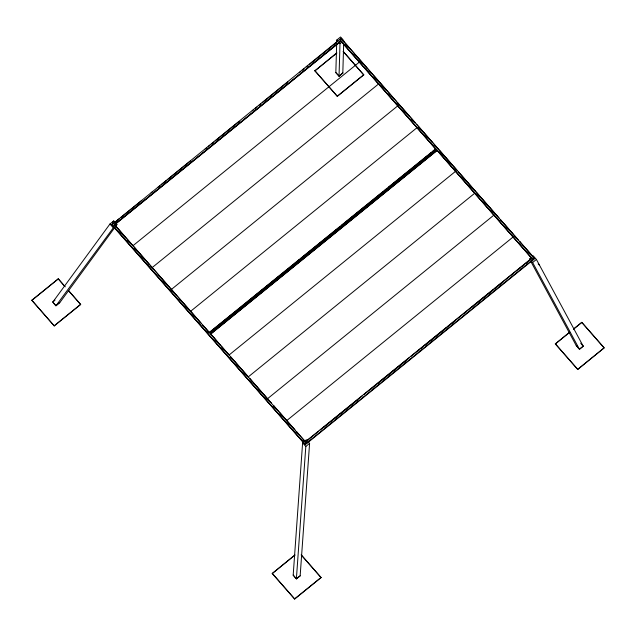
<?xml version="1.0" encoding="UTF-8"?>
<svg xmlns="http://www.w3.org/2000/svg" width="636" height="636" viewBox="0 0 636 636"><rect width="100%" height="100%" fill="white"/><g stroke="black" fill="none" stroke-linecap="round" stroke-linejoin="round"><path stroke-width="0.95" d="M338.535 42.04L339.99 43.685L339.036 76.225L342.82 72.989L339.036 76.225L335.832 72.584L336.778 40.044L340.554 36.983L343.758 40.625L343.114 41.149M342.812 73.164L343.679 43.582M68.489 290.469L80.661 304.485L54.243 325.91L31.808 300.248L58.234 278.822L65.285 286.828M55.014 300.152L52.74 302.164L109.956 223.999L113.733 220.938L114.885 222.242M54.243 325.91L31.808 300.248M53.384 302.887L55.944 305.805L52.748 301.989M64.633 286.272L58.234 278.822M56.699 305.193L59.728 302.569L55.96 305.63M111.753 224.778L341.095 38.303L534.614 258.669L305.312 444.628L111.753 224.778L119.512 218.49M113.176 223.634L113.208 223.117L306.727 443.483L306.123 442.799M121.762 233.388L114.408 224.484L340.88 40.815M220.358 345.38L210.58 333.725L437.051 150.056L531.99 258.455L436.439 149.635M301.233 554.838L321.101 577.583L294.683 599.017L272.24 573.521L294.897 554.99M343.241 51.421L363.752 74.905L337.326 96.33L314.892 70.842L336.794 52.915M295.748 578.18L293.188 575.095L296.384 578.903L300.16 575.842L309.589 443.403L307.832 441.416M294.683 599.017L272.248 573.354M305.312 444.628L111.793 224.262M300.16 575.842L296.4 578.736M335.832 72.584L339.044 76.05M337.326 96.33L314.9 70.668M209.379 332.358L435.851 148.689L435.819 149.214L340.864 41.078L114.393 224.739L136.009 249.288M344.426 42.644L341.095 38.303M573.457 329.074L581.757 322.341L604.2 347.836L577.766 369.437L555.323 343.941L569.681 332.143M578.188 347.868L576.28 345.515L579.476 349.323L583.252 346.262L580.692 343.178M577.766 369.437L555.339 343.774M603.548 347.28L581.757 322.341M293.18 575.262L302.609 442.823L303.96 441.726M296.384 578.903L305.813 446.464L302.609 442.823M112.564 222.536L113.733 220.938M55.944 305.805L113.812 227.116M59.72 302.744L116.937 224.58L116.086 223.61M121.055 217.242L141.9 200.34M151.161 192.827L152.704 191.579M158.102 187.191L159.644 185.943M161.194 184.694L166.592 180.306M168.135 179.058L190.522 160.908M205.182 149.015L206.724 147.759M208.274 146.511L209.816 145.254M211.359 144.006L213.672 142.13M215.214 140.874L239.144 121.476M252.261 110.831L253.804 109.583M255.354 108.327L256.896 107.079M259.21 105.202L260.752 103.946M262.294 102.698L287.766 82.036M299.341 72.655L300.884 71.399M302.434 70.151L303.976 68.895M306.29 67.019L307.832 65.762M309.374 64.514L336.388 42.604M341.055 38.82L339.64 39.965L339.68 39.448L533.199 259.814L532.594 259.138M114.377 225.001L340.848 41.332M115.227 225.963L116.937 224.58M339.99 43.685L341.699 42.302M31.8 300.423L58.218 278.989M314.892 70.842L336.778 53.082M133.043 245.647L359.515 61.978M54.251 325.735L80.677 304.31M337.342 96.155L363.76 74.73M152.274 267.494L378.746 83.833M171.513 289.34L397.985 105.679M190.744 311.195L417.216 127.526M212.448 330.116L209.363 332.62L202.812 325.179M213.982 328.868L259.432 292.011M260.975 290.763L299.492 259.528M301.035 258.28L340.316 226.416M341.858 225.168L343.4 223.92M344.935 222.664L383.452 191.428M384.995 190.18L387.308 188.312M388.842 187.056L427.36 155.82M428.903 154.572L431.216 152.704M432.75 151.448L435.064 149.579M210.119 332.246L212.432 330.378M213.966 329.13L235.535 311.632M244.009 304.763L245.552 303.515M250.942 299.143L252.484 297.894M254.026 296.638L279.442 276.024M291.002 266.659L292.544 265.403M294.85 263.535L296.392 262.286M297.934 261.03L322.587 241.044M334.91 231.051L336.452 229.795M337.986 228.547L340.3 226.67M341.842 225.422L343.384 224.174M344.919 222.926L365.724 206.056M378.817 195.435L380.36 194.187M381.894 192.939L387.292 188.566M388.827 187.318L409.632 170.448M418.87 162.951L420.412 161.703M422.725 159.827L424.268 158.579M425.802 157.331L427.344 156.082M428.887 154.834L431.2 152.958M432.734 151.71L435.048 149.834M209.983 333.041L436.455 149.373M437.035 150.319L210.564 333.98L229.564 355.556M210.548 334.242L437.019 150.573M229.214 354.888L455.686 171.227M248.453 376.735L474.925 193.074M267.684 398.589L494.156 214.92M286.923 420.436L513.395 236.767M531.139 257.485L529.43 258.868L530.281 259.838M305.558 441.599L532.03 257.938M318.636 431.24L305.542 441.861L296.368 431.439M320.178 429.992L362.544 395.632M364.086 394.384L409.528 357.519M411.071 356.271L446.504 327.54M448.046 326.284L449.588 325.036M451.131 323.788L490.412 291.924M491.954 290.676L493.496 289.428M495.039 288.18L532.014 258.192M308.778 439.476L307.236 440.732L306.385 439.762L304.668 441.146L303.364 439.667M323.438 427.583L324.988 426.335M326.53 425.079L328.844 423.202M330.386 421.954L331.928 420.698M333.479 419.45L357.4 400.044M370.518 389.407L372.068 388.151M373.61 386.903L375.924 385.026M377.466 383.77L379.008 382.522M380.551 381.266L406.022 360.612M417.598 351.223L419.148 349.975M421.461 348.091L423.004 346.843M424.546 345.587L426.088 344.338M427.63 343.082L455.416 320.552M464.678 313.039L466.228 311.791M471.626 307.411L473.168 306.155M474.71 304.906L480.116 300.526M481.659 299.27L503.267 281.748M511.757 274.863L513.308 273.607M518.706 269.227L520.248 267.979M521.79 266.723L524.112 264.846M525.654 263.598L527.196 262.342M528.739 261.094L531.426 258.916M305.344 444.111L534.645 258.152M305.813 446.464L309.589 443.403M579.476 349.323L532.634 262.517L536.41 259.448L533.207 255.807L532.555 256.34L524.032 246.657M272.24 573.521L294.889 555.156M555.323 343.941L569.673 332.31M573.441 329.249L581.749 322.516M579.483 349.156L583.26 346.095M294.691 598.842L321.108 577.416M577.782 369.262L604.2 347.836M538.151 263.964L539.535 265.236M341.079 38.565L354.196 53.464M355.508 54.958L396.188 101.164M397.5 102.65L415.213 122.772M416.524 124.266L457.205 170.472M458.516 171.959L499.196 218.164M500.508 219.659L518.229 239.78M519.54 241.267L534.63 258.415M345.738 44.13L348.353 47.112M354.26 53.814L363.434 64.236M364.746 65.723L367.37 68.704M369.333 70.938L371.297 73.172M373.92 76.145L386.378 90.296M388.342 92.53L390.313 94.764M392.929 97.737L394.24 99.232M396.864 102.205L405.386 111.888M406.698 113.375L409.322 116.356M411.285 118.59L413.257 120.824M418.496 126.779L428.982 138.696M430.294 140.182L432.265 142.416M434.889 145.398L436.193 146.884M439.476 150.605L451.926 164.756M453.897 166.99L455.861 169.224M461.108 175.178L470.942 186.348M472.246 187.835L474.869 190.816M476.841 193.05L478.805 195.284M482.08 199.004L493.886 212.408M495.849 214.642L497.813 216.876M500.437 219.849L501.748 221.344M503.712 223.578L512.894 234M514.206 235.487L516.822 238.468M519.445 241.441L520.757 242.936M533.071 256.92L534.614 258.669M340.864 41.078L435.835 148.951M336.778 40.044L337.931 41.356M531.489 261.205L532.634 262.517M343.233 51.596L363.752 74.905M137.312 250.783L159.588 276.072M160.892 277.558L201.501 323.692M230.868 357.042L248.557 377.132M249.869 378.619L271.477 403.168M273.448 405.402L295.056 429.952M123.066 234.875L125.682 237.848M127.645 240.074L129.609 242.3M134.832 248.239L145.294 260.116M146.598 261.603L149.214 264.568M151.177 266.802L153.133 269.028M158.364 274.967L168.826 286.844M170.13 288.331L172.746 291.296M174.709 293.53L176.665 295.756M179.28 298.721L180.592 300.208M181.896 301.695L196.278 318.024M198.233 320.25L200.197 322.484M202.812 325.449L204.116 326.936M205.428 328.422L208.695 332.135M221.662 346.859L224.277 349.832M226.233 352.058L228.197 354.284M230.812 357.257L247.809 376.56M249.765 378.786L251.729 381.012M254.344 383.985L266.762 398.088M268.066 399.575L270.682 402.54M273.297 405.514L274.609 407M279.832 412.939L290.294 424.816M291.598 426.303L294.214 429.268M296.177 431.494L298.133 433.728M111.777 224.524L305.328 444.373M109.956 223.999L113.16 227.64M68.481 290.644L80.661 304.485M301.226 555.013L321.101 577.583M536.41 259.448L583.252 346.262M530.837 261.476L576.272 345.682"/></g></svg>
